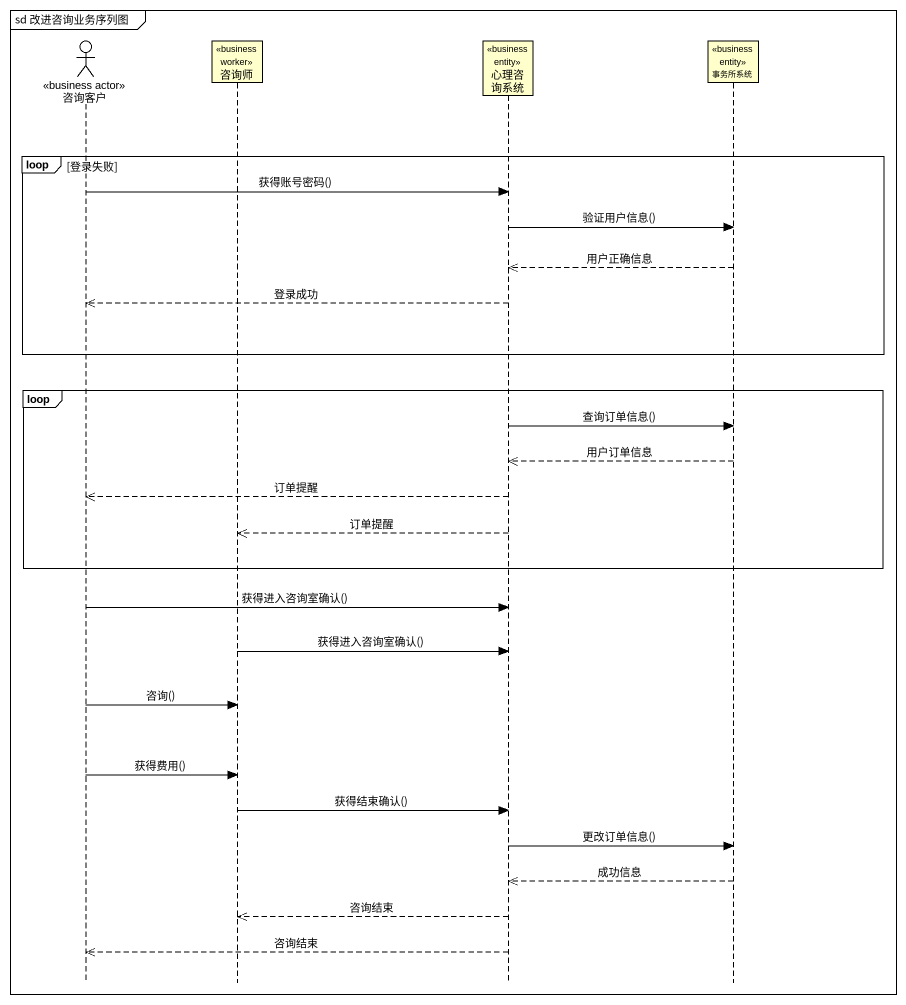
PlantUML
@startuml
mainframe sd 改进咨询业务序列图
hide footbox
actor 咨询客户 <<business actor>>
participant 咨询师 <<business worker>>
participant 心理咨询系统 <<business entity>>
participant 事务所系统 <<business entity>>

loop 登录失败
  咨询客户 -> 心理咨询系统 : 获得账号密码()
  心理咨询系统 -> 事务所系统 : 验证用户信息()
  事务所系统 -->> 心理咨询系统 : 用户正确信息
  心理咨询系统 -->> 咨询客户 : 登录成功
end
loop
  心理咨询系统 -> 事务所系统 : 查询订单信息()
  事务所系统 -->> 心理咨询系统 : 用户订单信息
  心理咨询系统 -->> 咨询客户 : 订单提醒
  心理咨询系统 -->> 咨询师 : 订单提醒
end
咨询客户 -> 心理咨询系统 : 获得进入咨询室确认()
咨询师 -> 心理咨询系统 : 获得进入咨询室确认()
咨询客户 -> 咨询师 : 咨询()
咨询客户 -> 咨询师 : 获得费用()
咨询师 -> 心理咨询系统 : 获得结束确认()
心理咨询系统 -> 事务所系统 : 更改订单信息()
事务所系统 -->> 心理咨询系统 : 成功信息
心理咨询系统 -->> 咨询师 : 咨询结束
心理咨询系统 -->> 咨询客户 : 咨询结束
@enduml
